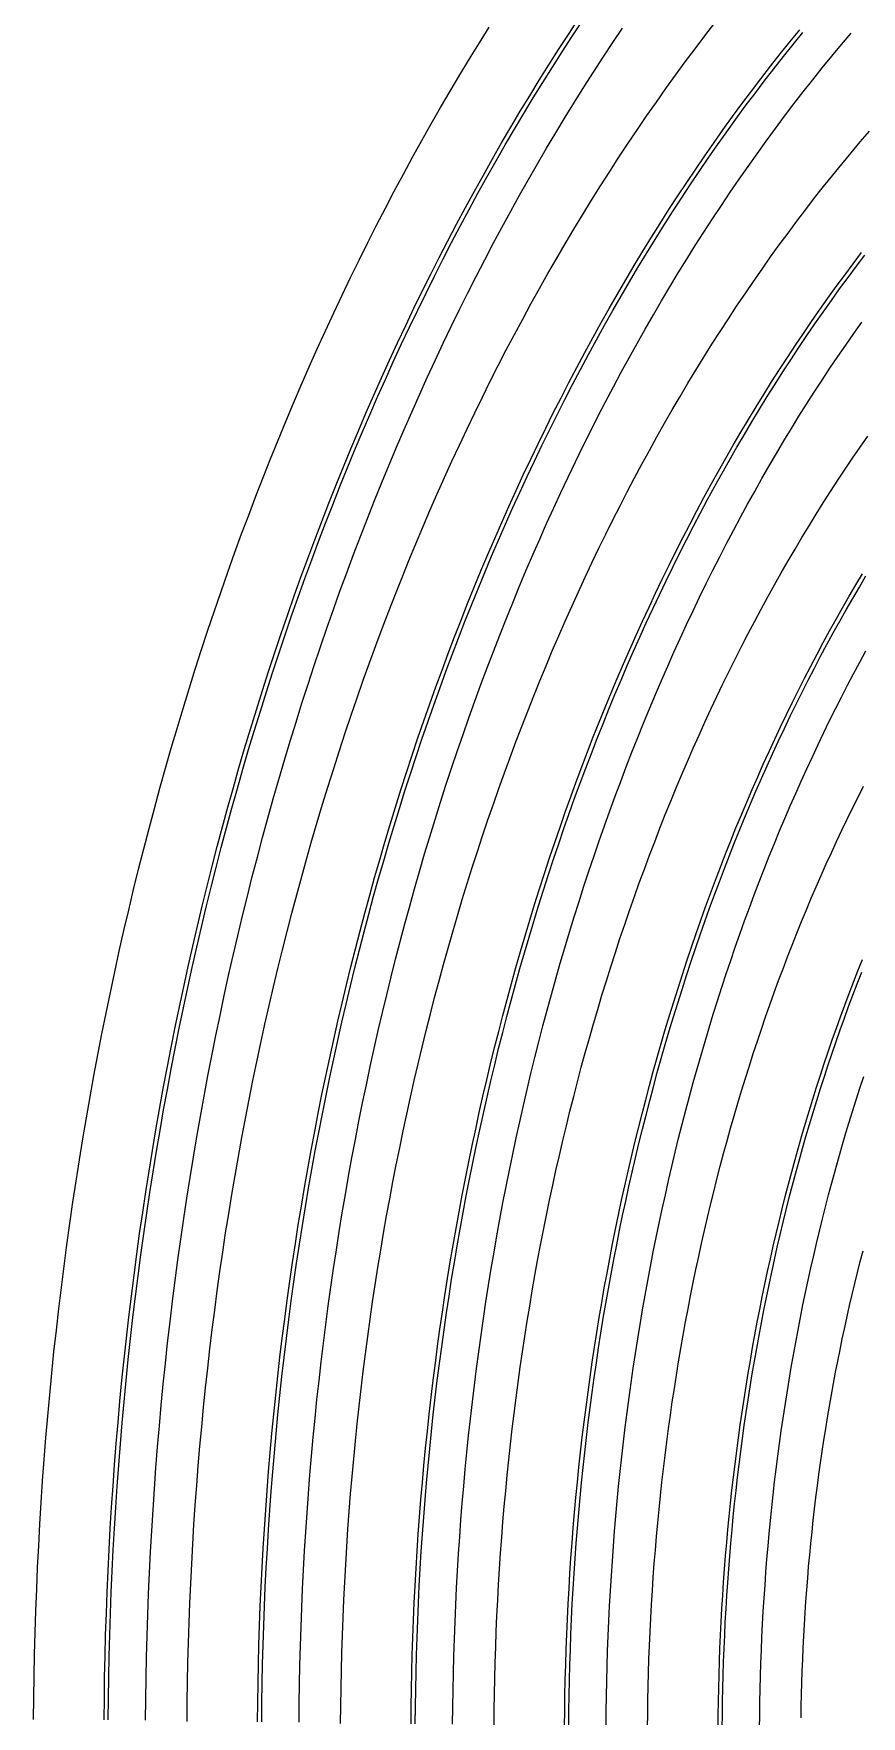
# Model space of a CAD drawing. Header units: metres. Extents: x 10 to 1210, y 10 to 2778.
# Drawn here: x 10 to 209.5, y 616 to 1021.4 of the extents above; entities that cross this region are included whole.
import ezdxf

# ---------------------------------------------------------------- set-up
doc = ezdxf.new("R2010")
doc.units = ezdxf.units.M
for name, color, linetype in [('ACIKLIK', 5, 'Continuous'), ('CAM_SABLON', 4, 'Continuous'), ('DIS_KENAR_V91_Z3', 1, 'Continuous'), ('LAMBA_T4_Z4', 3, 'Continuous')]:
    doc.layers.add(name, color=color, linetype=linetype)

msp = doc.modelspace()

# ---------------------------------------------------------------- linework, layer by layer
at = {"layer": 'ACIKLIK'}
for points in [[(37.01, 615.08), (37.06, 620.16), (37.13, 625.23), (37.24, 630.31), (37.37, 635.39), (37.53, 640.46), (37.72, 645.53), (37.95, 650.6), (38.2, 655.66), (38.48, 660.72), (38.79, 665.78), (39.13, 670.83), (39.49, 675.88), (39.89, 680.92), (40.32, 685.96), (40.78, 690.99), (41.26, 696.01), (41.78, 701.03), (42.32, 706.03), (42.89, 711.04), (43.49, 716.03), (44.13, 721.02), (44.79, 725.99), (45.47, 730.96), (46.19, 735.92), (46.94, 740.86), (47.71, 745.8), (48.52, 750.73), (49.35, 755.64), (50.21, 760.54), (51.1, 765.43), (52.02, 770.31), (52.96, 775.18), (53.93, 780.03), (54.94, 784.87), (55.97, 789.69), (57.02, 794.5), (58.11, 799.3), (59.22, 804.08), (60.36, 808.85), (61.53, 813.59), (62.73, 818.33), (63.95, 823.04), (65.2, 827.74), (66.47, 832.42), (67.78, 837.09), (69.11, 841.73), (70.47, 846.36), (71.85, 850.97), (73.26, 855.56), (74.7, 860.12), (76.16, 864.67), (77.65, 869.2), (79.16, 873.71), (80.7, 878.2), (82.27, 882.66), (83.86, 887.11), (85.48, 891.53), (87.12, 895.93), (88.79, 900.3), (90.48, 904.65), (92.2, 908.98), (93.94, 913.29), (95.7, 917.57), (97.5, 921.82), (99.31, 926.06), (101.15, 930.26), (103.01, 934.44), (104.9, 938.6), (106.8, 942.72), (108.74, 946.83), (110.69, 950.9), (112.67, 954.95), (114.67, 958.97), (116.7, 962.96), (118.74, 966.92), (120.81, 970.86), (122.9, 974.77), (125.01, 978.64), (127.15, 982.49), (129.3, 986.31), (131.48, 990.1), (133.67, 993.85), (135.89, 997.58), (138.13, 1001.28), (140.39, 1004.94), (142.67, 1008.58), (144.97, 1012.18), (147.28, 1015.75), (149.62, 1019.29), (151.98, 1022.79)], [(74.01, 614.59), (74.05, 619.19), (74.12, 623.78), (74.21, 628.37), (74.33, 632.97), (74.48, 637.55), (74.65, 642.14), (74.86, 646.73), (75.08, 651.31), (75.34, 655.88), (75.62, 660.46), (75.92, 665.03), (76.26, 669.59), (76.62, 674.16), (77, 678.71), (77.42, 683.26), (77.85, 687.81), (78.32, 692.34), (78.81, 696.87), (79.33, 701.4), (79.87, 705.92), (80.45, 710.43), (81.04, 714.93), (81.67, 719.42), (82.31, 723.9), (82.99, 728.38), (83.69, 732.84), (84.42, 737.3), (85.17, 741.74), (85.95, 746.18), (86.75, 750.6), (87.58, 755.01), (88.44, 759.42), (89.32, 763.8), (90.22, 768.18), (91.15, 772.54), (92.11, 776.89), (93.09, 781.23), (94.1, 785.55), (95.13, 789.86), (96.19, 794.16), (97.27, 798.44), (98.37, 802.7), (99.5, 806.95), (100.66, 811.18), (101.84, 815.4), (103.04, 819.6), (104.27, 823.79), (105.52, 827.95), (106.79, 832.1), (108.09, 836.23), (109.41, 840.34), (110.76, 844.44), (112.13, 848.51), (113.52, 852.57), (114.94, 856.61), (116.38, 860.62), (117.84, 864.62), (119.32, 868.6), (120.83, 872.55), (122.36, 876.49), (123.91, 880.4), (125.49, 884.29), (127.08, 888.16), (128.7, 892), (130.34, 895.83), (132, 899.63), (133.68, 903.41), (135.39, 907.16), (137.11, 910.89), (138.86, 914.6), (140.63, 918.28), (142.41, 921.94), (144.22, 925.57), (146.05, 929.17), (147.9, 932.75), (149.77, 936.31), (151.66, 939.84), (153.56, 943.34), (155.49, 946.82), (157.44, 950.26), (159.4, 953.69), (161.39, 957.08), (163.39, 960.45), (165.41, 963.78), (167.45, 967.09), (169.51, 970.37), (171.58, 973.63), (173.68, 976.85), (175.79, 980.04), (177.91, 983.21), (180.06, 986.34), (182.22, 989.45), (184.4, 992.52), (186.59, 995.56), (188.81, 998.58), (191.03, 1001.56), (193.28, 1004.51), (195.53, 1007.43), (197.81, 1010.31), (200.1, 1013.17), (202.4, 1015.99), (204.72, 1018.79), (207.05, 1021.55)], [(111.01, 614.11), (111.05, 618.22), (111.11, 622.33), (111.19, 626.44), (111.3, 630.54), (111.43, 634.65), (111.59, 638.75), (111.77, 642.85), (111.97, 646.95), (112.2, 651.05), (112.45, 655.14), (112.72, 659.23), (113.02, 663.31), (113.34, 667.39), (113.69, 671.47), (114.06, 675.54), (114.45, 679.6), (114.86, 683.66), (115.3, 687.71), (115.77, 691.76), (116.26, 695.8), (116.77, 699.84), (117.3, 703.86), (117.86, 707.88), (118.44, 711.89), (119.04, 715.89), (119.67, 719.89), (120.32, 723.87), (120.99, 727.85), (121.69, 731.81), (122.41, 735.77), (123.15, 739.72), (123.91, 743.65), (124.7, 747.58), (125.51, 751.49), (126.34, 755.39), (127.2, 759.28), (128.08, 763.16), (128.98, 767.03), (129.9, 770.88), (130.84, 774.72), (131.81, 778.55), (132.8, 782.36), (133.81, 786.16), (134.84, 789.95), (135.9, 793.72), (136.97, 797.47), (138.07, 801.21), (139.19, 804.94), (140.33, 808.64), (141.49, 812.34), (142.67, 816.01), (143.87, 819.67), (145.1, 823.32), (146.34, 826.94), (147.61, 830.55), (148.89, 834.14), (150.2, 837.71), (151.53, 841.27), (152.87, 844.8), (154.24, 848.32), (155.63, 851.81), (157.03, 855.29), (158.46, 858.75), (159.91, 862.18), (161.37, 865.6), (162.86, 869), (164.36, 872.37), (165.88, 875.73), (167.42, 879.06), (168.98, 882.37), (170.56, 885.66), (172.16, 888.92), (173.77, 892.17), (175.4, 895.39), (177.06, 898.59), (178.72, 901.76), (180.41, 904.91), (182.11, 908.04), (183.83, 911.14), (185.57, 914.22), (187.33, 917.27), (189.1, 920.3), (190.88, 923.31), (192.69, 926.29), (194.51, 929.24), (196.35, 932.17), (198.2, 935.07), (200.07, 937.95), (201.95, 940.8), (203.85, 943.62), (205.76, 946.42), (207.69, 949.19), (209.63, 951.93)], [(148.01, 613.63), (148.04, 617.25), (148.1, 620.88), (148.17, 624.5), (148.26, 628.12), (148.38, 631.74), (148.52, 635.36), (148.68, 638.98), (148.85, 642.6), (149.05, 646.21), (149.28, 649.82), (149.52, 653.43), (149.78, 657.03), (150.06, 660.63), (150.37, 664.22), (150.7, 667.81), (151.04, 671.4), (151.41, 674.98), (151.8, 678.55), (152.21, 682.12), (152.64, 685.69), (153.09, 689.25), (153.56, 692.8), (154.05, 696.34), (154.56, 699.88), (155.09, 703.41), (155.65, 706.93), (156.22, 710.45), (156.81, 713.95), (157.43, 717.45), (158.06, 720.94), (158.72, 724.42), (159.39, 727.89), (160.08, 731.35), (160.8, 734.8), (161.53, 738.24), (162.29, 741.67), (163.06, 745.09), (163.85, 748.5), (164.67, 751.9), (165.5, 755.28), (166.35, 758.66), (167.22, 762.02), (168.12, 765.37), (169.03, 768.71), (169.95, 772.03), (170.9, 775.34), (171.87, 778.64), (172.86, 781.92), (173.86, 785.19), (174.88, 788.44), (175.93, 791.68), (176.99, 794.91), (178.07, 798.12), (179.16, 801.32), (180.28, 804.49), (181.41, 807.66), (182.56, 810.81), (183.73, 813.94), (184.92, 817.05), (186.12, 820.15), (187.34, 823.23), (188.58, 826.29), (189.84, 829.34), (191.11, 832.36), (192.4, 835.37), (193.71, 838.36), (195.03, 841.34), (196.37, 844.29), (197.73, 847.22), (199.1, 850.14), (200.49, 853.03), (201.9, 855.91), (203.32, 858.77), (204.76, 861.6), (206.21, 864.42), (207.68, 867.21), (209.16, 869.98), (210.66, 872.74)], [(185.01, 613.14), (185.04, 616.28), (185.08, 619.42), (185.15, 622.56), (185.23, 625.7), (185.33, 628.84), (185.45, 631.98), (185.59, 635.11), (185.74, 638.24), (185.91, 641.37), (186.11, 644.5), (186.32, 647.62), (186.54, 650.75), (186.79, 653.86), (187.05, 656.98), (187.34, 660.09), (187.64, 663.19), (187.95, 666.3), (188.29, 669.39), (188.64, 672.49), (189.02, 675.57), (189.41, 678.66), (189.81, 681.73), (190.24, 684.8), (190.68, 687.87), (191.15, 690.92), (191.62, 693.97), (192.12, 697.02), (192.64, 700.06), (193.17, 703.09), (193.72, 706.11), (194.28, 709.12), (194.87, 712.13), (195.47, 715.12), (196.09, 718.11), (196.72, 721.09), (197.38, 724.06), (198.05, 727.02), (198.73, 729.97), (199.44, 732.92), (200.16, 735.85), (200.9, 738.77), (201.65, 741.68), (202.42, 744.58), (203.21, 747.47), (204.01, 750.34), (204.83, 753.21), (205.67, 756.06), (206.52, 758.9), (207.39, 761.73), (208.28, 764.55), (209.18, 767.35), (210.1, 770.15)]]:
    msp.add_lwpolyline(points, dxfattribs=at)
at = {"layer": 'CAM_SABLON'}
for points in [[(28.02, 615.13), (28.06, 620.26), (28.13, 625.39), (28.24, 630.52), (28.37, 635.65), (28.54, 640.77), (28.73, 645.9), (28.95, 651.02), (29.21, 656.13), (29.49, 661.25), (29.8, 666.35), (30.15, 671.46), (30.52, 676.56), (30.92, 681.65), (31.35, 686.74), (31.81, 691.82), (32.31, 696.9), (32.83, 701.97), (33.37, 707.03), (33.95, 712.09), (34.56, 717.13), (35.2, 722.17), (35.87, 727.2), (36.56, 732.22), (37.29, 737.23), (38.04, 742.23), (38.83, 747.22), (39.64, 752.2), (40.48, 757.17), (41.35, 762.13), (42.25, 767.07), (43.18, 772), (44.13, 776.92), (45.12, 781.83), (46.13, 786.72), (47.17, 791.6), (48.24, 796.46), (49.34, 801.31), (50.46, 806.15), (51.62, 810.97), (52.8, 815.77), (54.01, 820.56), (55.24, 825.33), (56.51, 830.08), (57.8, 834.82), (59.12, 839.54), (60.46, 844.24), (61.84, 848.92), (63.24, 853.58), (64.67, 858.23), (66.12, 862.85), (67.6, 867.46), (69.11, 872.04), (70.64, 876.6), (72.2, 881.15), (73.79, 885.67), (75.4, 890.17), (77.04, 894.65), (78.7, 899.1), (80.39, 903.53), (82.1, 907.94), (83.84, 912.33), (85.61, 916.69), (87.4, 921.03), (89.21, 925.34), (91.05, 929.63), (92.91, 933.9), (94.8, 938.13), (96.71, 942.35), (98.65, 946.53), (100.61, 950.69), (102.59, 954.82), (104.6, 958.93), (106.63, 963.01), (108.68, 967.06), (110.76, 971.08), (112.86, 975.08), (114.98, 979.04), (117.13, 982.98), (119.29, 986.88), (121.48, 990.76), (123.69, 994.61), (125.92, 998.43), (128.18, 1002.21), (130.45, 1005.97), (132.75, 1009.7), (135.06, 1013.39), (137.4, 1017.05), (139.76, 1020.68), (142.13, 1024.28)], [(65.01, 614.65), (65.05, 619.29), (65.12, 623.94), (65.22, 628.58), (65.34, 633.23), (65.49, 637.87), (65.66, 642.51), (65.86, 647.14), (66.09, 651.78), (66.35, 656.41), (66.63, 661.03), (66.94, 665.66), (67.28, 670.28), (67.65, 674.89), (68.04, 679.5), (68.45, 684.1), (68.9, 688.7), (69.37, 693.29), (69.87, 697.87), (70.39, 702.45), (70.94, 707.02), (71.52, 711.58), (72.12, 716.14), (72.75, 720.68), (73.41, 725.22), (74.09, 729.75), (74.8, 734.27), (75.54, 738.77), (76.3, 743.27), (77.09, 747.76), (77.9, 752.24), (78.74, 756.7), (79.61, 761.16), (80.5, 765.6), (81.42, 770.03), (82.36, 774.45), (83.33, 778.85), (84.32, 783.24), (85.34, 787.62), (86.38, 791.99), (87.45, 796.33), (88.55, 800.67), (89.67, 804.99), (90.81, 809.29), (91.98, 813.58), (93.18, 817.85), (94.4, 822.11), (95.64, 826.35), (96.91, 830.57), (98.2, 834.77), (99.52, 838.96), (100.86, 843.13), (102.22, 847.28), (103.61, 851.41), (105.02, 855.52), (106.46, 859.61), (107.91, 863.69), (109.4, 867.74), (110.9, 871.77), (112.43, 875.78), (113.98, 879.77), (115.56, 883.74), (117.15, 887.69), (118.77, 891.62), (120.42, 895.52), (122.08, 899.4), (123.77, 903.26), (125.48, 907.1), (127.21, 910.91), (128.96, 914.7), (130.73, 918.46), (132.53, 922.2), (134.34, 925.92), (136.18, 929.61), (138.04, 933.27), (139.92, 936.91), (141.82, 940.53), (143.74, 944.11), (145.68, 947.68), (147.64, 951.21), (149.61, 954.72), (151.61, 958.2), (153.63, 961.65), (155.67, 965.08), (157.73, 968.47), (159.81, 971.84), (161.9, 975.19), (164.01, 978.5), (166.15, 981.78), (168.3, 985.03), (170.47, 988.26), (172.65, 991.45), (174.86, 994.62), (177.08, 997.75), (179.32, 1000.86), (181.57, 1003.93), (183.84, 1006.97), (186.13, 1009.98), (188.44, 1012.97), (190.76, 1015.91), (193.1, 1018.83), (195.45, 1021.71)], [(102.01, 614.16), (102.05, 618.32), (102.11, 622.49), (102.19, 626.65), (102.3, 630.81), (102.44, 634.96), (102.59, 639.12), (102.78, 643.27), (102.98, 647.42), (103.21, 651.57), (103.46, 655.72), (103.74, 659.86), (104.04, 663.99), (104.37, 668.13), (104.72, 672.25), (105.09, 676.38), (105.49, 680.49), (105.91, 684.61), (106.36, 688.71), (106.83, 692.81), (107.32, 696.91), (107.84, 700.99), (108.38, 705.07), (108.95, 709.14), (109.53, 713.21), (110.15, 717.26), (110.78, 721.31), (111.44, 725.35), (112.12, 729.38), (112.83, 733.4), (113.56, 737.41), (114.31, 741.41), (115.08, 745.4), (115.88, 749.37), (116.7, 753.34), (117.55, 757.3), (118.42, 761.24), (119.31, 765.18), (120.22, 769.1), (121.15, 773), (122.11, 776.9), (123.09, 780.78), (124.09, 784.65), (125.12, 788.5), (126.17, 792.34), (127.24, 796.17), (128.33, 799.98), (129.44, 803.77), (130.58, 807.55), (131.73, 811.32), (132.91, 815.07), (134.11, 818.8), (135.33, 822.51), (136.58, 826.21), (137.84, 829.89), (139.13, 833.56), (140.43, 837.2), (141.76, 840.83), (143.11, 844.44), (144.47, 848.03), (145.86, 851.61), (147.27, 855.16), (148.7, 858.69), (150.15, 862.21), (151.62, 865.7), (153.11, 869.18), (154.62, 872.63), (156.15, 876.06), (157.7, 879.47), (159.27, 882.86), (160.85, 886.23), (162.46, 889.58), (164.09, 892.9), (165.73, 896.21), (167.39, 899.49), (169.07, 902.74), (170.77, 905.98), (172.49, 909.19), (174.23, 912.37), (175.98, 915.53), (177.75, 918.67), (179.54, 921.79), (181.34, 924.88), (183.17, 927.94), (185.01, 930.98), (186.87, 933.99), (188.74, 936.98), (190.63, 939.94), (192.54, 942.88), (194.46, 945.79), (196.4, 948.67), (198.35, 951.53), (200.33, 954.36), (202.31, 957.16), (204.31, 959.94), (206.33, 962.69), (208.36, 965.41), (210.41, 968.1)], [(139.01, 613.68), (139.04, 617.36), (139.1, 621.03), (139.17, 624.71), (139.27, 628.39), (139.39, 632.06), (139.52, 635.73), (139.69, 639.4), (139.87, 643.07), (140.07, 646.73), (140.29, 650.4), (140.54, 654.05), (140.81, 657.71), (141.09, 661.36), (141.4, 665.01), (141.73, 668.65), (142.09, 672.29), (142.46, 675.92), (142.85, 679.55), (143.27, 683.17), (143.7, 686.79), (144.16, 690.4), (144.64, 694.01), (145.14, 697.6), (145.66, 701.19), (146.2, 704.78), (146.76, 708.35), (147.34, 711.92), (147.94, 715.48), (148.57, 719.03), (149.21, 722.58), (149.88, 726.11), (150.56, 729.63), (151.27, 733.15), (151.99, 736.65), (152.74, 740.15), (153.5, 743.63), (154.29, 747.11), (155.1, 750.57), (155.92, 754.02), (156.77, 757.46), (157.63, 760.89), (158.52, 764.31), (159.43, 767.71), (160.35, 771.1), (161.29, 774.48), (162.26, 777.85), (163.24, 781.2), (164.24, 784.54), (165.27, 787.86), (166.31, 791.17), (167.37, 794.47), (168.45, 797.75), (169.54, 801.02), (170.66, 804.27), (171.79, 807.5), (172.95, 810.72), (174.12, 813.93), (175.31, 817.11), (176.52, 820.28), (177.74, 823.44), (178.99, 826.58), (180.25, 829.7), (181.53, 832.8), (182.83, 835.88), (184.14, 838.95), (185.48, 842), (186.83, 845.03), (188.19, 848.04), (189.58, 851.03), (190.98, 854), (192.39, 856.96), (193.83, 859.89), (195.28, 862.81), (196.75, 865.7), (198.23, 868.57), (199.73, 871.43), (201.24, 874.26), (202.78, 877.07), (204.32, 879.86), (205.89, 882.63), (207.46, 885.38), (209.06, 888.1), (210.66, 890.8)], [(176.01, 613.19), (176.04, 616.39), (176.08, 619.58), (176.15, 622.77), (176.23, 625.96), (176.34, 629.15), (176.46, 632.34), (176.6, 635.53), (176.75, 638.71), (176.93, 641.9), (177.12, 645.08), (177.34, 648.25), (177.57, 651.43), (177.82, 654.6), (178.09, 657.76), (178.37, 660.93), (178.68, 664.09), (179, 667.24), (179.35, 670.39), (179.71, 673.54), (180.08, 676.68), (180.48, 679.81), (180.9, 682.94), (181.33, 686.06), (181.78, 689.18), (182.25, 692.29), (182.74, 695.4), (183.24, 698.49), (183.77, 701.59), (184.31, 704.67), (184.87, 707.74), (185.44, 710.81), (186.04, 713.87), (186.65, 716.92), (187.28, 719.96), (187.93, 723), (188.59, 726.02), (189.27, 729.04), (189.97, 732.04), (190.69, 735.04), (191.42, 738.02), (192.18, 741), (192.95, 743.97), (193.73, 746.92), (194.53, 749.86), (195.35, 752.79), (196.19, 755.72), (197.04, 758.62), (197.91, 761.52), (198.8, 764.41), (199.7, 767.28), (200.62, 770.14), (201.56, 772.98), (202.51, 775.82), (203.48, 778.64), (204.46, 781.45), (205.46, 784.24), (206.48, 787.02), (207.51, 789.78), (208.56, 792.53), (209.62, 795.27)]]:
    msp.add_lwpolyline(points, dxfattribs=at)
at = {"layer": 'DIS_KENAR_V91_Z3'}
for points in [[(10.02, 615.24), (10.06, 620.47), (10.14, 625.71), (10.24, 630.94), (10.38, 636.17), (10.55, 641.4), (10.75, 646.63), (10.97, 651.85), (11.23, 657.08), (11.52, 662.29), (11.84, 667.51), (12.19, 672.72), (12.57, 677.92), (12.98, 683.12), (13.42, 688.32), (13.89, 693.5), (14.39, 698.69), (14.92, 703.86), (15.49, 709.03), (16.08, 714.19), (16.7, 719.34), (17.35, 724.49), (18.03, 729.62), (18.74, 734.75), (19.48, 739.86), (20.25, 744.97), (21.05, 750.07), (21.88, 755.15), (22.74, 760.23), (23.63, 765.29), (24.55, 770.34), (25.5, 775.38), (26.47, 780.41), (27.48, 785.42), (28.51, 790.42), (29.58, 795.41), (30.67, 800.38), (31.79, 805.34), (32.94, 810.28), (34.12, 815.21), (35.33, 820.12), (36.57, 825.02), (37.83, 829.9), (39.13, 834.76), (40.45, 839.61), (41.8, 844.44), (43.18, 849.25), (44.58, 854.04), (46.02, 858.82), (47.48, 863.57), (48.97, 868.31), (50.48, 873.02), (52.03, 877.72), (53.6, 882.39), (55.2, 887.05), (56.82, 891.68), (58.47, 896.3), (60.15, 900.89), (61.86, 905.45), (63.59, 910), (65.35, 914.52), (67.13, 919.02), (68.94, 923.5), (70.78, 927.95), (72.64, 932.38), (74.53, 936.78), (76.45, 941.16), (78.38, 945.52), (80.35, 949.84), (82.34, 954.15), (84.35, 958.42), (86.39, 962.67), (88.46, 966.89), (90.55, 971.09), (92.66, 975.26), (94.8, 979.4), (96.96, 983.51), (99.14, 987.59), (101.35, 991.65), (103.58, 995.67), (105.84, 999.67), (108.12, 1003.64), (110.42, 1007.57), (112.74, 1011.48), (115.09, 1015.35), (117.46, 1019.2), (119.85, 1023.01)], [(47.01, 614.75), (47.06, 619.5), (47.12, 624.25), (47.22, 629), (47.35, 633.75), (47.5, 638.5), (47.68, 643.24), (47.88, 647.98), (48.12, 652.72), (48.38, 657.46), (48.67, 662.19), (48.99, 666.92), (49.33, 671.64), (49.71, 676.36), (50.11, 681.07), (50.53, 685.78), (50.99, 690.48), (51.47, 695.18), (51.98, 699.87), (52.51, 704.55), (53.08, 709.23), (53.67, 713.9), (54.29, 718.56), (54.93, 723.21), (55.6, 727.85), (56.3, 732.49), (57.03, 737.11), (57.78, 741.73), (58.56, 746.33), (59.37, 750.93), (60.2, 755.51), (61.06, 760.08), (61.95, 764.65), (62.86, 769.2), (63.8, 773.73), (64.77, 778.26), (65.76, 782.77), (66.78, 787.27), (67.82, 791.76), (68.89, 796.23), (69.99, 800.69), (71.11, 805.13), (72.26, 809.56), (73.43, 813.97), (74.63, 818.37), (75.86, 822.75), (77.11, 827.12), (78.38, 831.47), (79.68, 835.8), (81.01, 840.12), (82.36, 844.41), (83.74, 848.69), (85.14, 852.95), (86.56, 857.2), (88.02, 861.42), (89.49, 865.63), (90.99, 869.81), (92.51, 873.98), (94.06, 878.12), (95.63, 882.25), (97.23, 886.35), (98.85, 890.44), (100.49, 894.5), (102.16, 898.54), (103.85, 902.56), (105.56, 906.56), (107.3, 910.53), (109.06, 914.48), (110.84, 918.41), (112.65, 922.31), (114.48, 926.19), (116.33, 930.05), (118.2, 933.88), (120.1, 937.69), (122.01, 941.47), (123.95, 945.23), (125.91, 948.96), (127.9, 952.66), (129.9, 956.34), (131.93, 960), (133.97, 963.62), (136.04, 967.22), (138.13, 970.8), (140.24, 974.34), (142.37, 977.86), (144.52, 981.35), (146.69, 984.81), (148.88, 988.24), (151.09, 991.64), (153.32, 995.02), (155.57, 998.36), (157.84, 1001.68), (160.13, 1004.97), (162.43, 1008.22), (164.76, 1011.45), (167.11, 1014.64), (169.47, 1017.81), (171.85, 1020.94), (174.25, 1024.04)], [(84.01, 614.27), (84.05, 618.53), (84.11, 622.8), (84.2, 627.07), (84.31, 631.33), (84.45, 635.59), (84.61, 639.85), (84.79, 644.11), (85.01, 648.37), (85.24, 652.62), (85.5, 656.87), (85.79, 661.11), (86.1, 665.36), (86.43, 669.59), (86.79, 673.83), (87.17, 678.06), (87.58, 682.28), (88.01, 686.5), (88.47, 690.71), (88.95, 694.91), (89.46, 699.11), (89.99, 703.31), (90.54, 707.49), (91.12, 711.67), (91.73, 715.84), (92.36, 720), (93.01, 724.15), (93.68, 728.3), (94.38, 732.44), (95.11, 736.56), (95.86, 740.68), (96.63, 744.79), (97.43, 748.88), (98.25, 752.97), (99.09, 757.04), (99.96, 761.11), (100.85, 765.16), (101.76, 769.2), (102.7, 773.23), (103.66, 777.25), (104.65, 781.25), (105.65, 785.24), (106.68, 789.22), (107.74, 793.18), (108.82, 797.13), (109.92, 801.07), (111.04, 804.99), (112.18, 808.89), (113.35, 812.78), (114.54, 816.66), (115.76, 820.52), (116.99, 824.36), (118.25, 828.19), (119.53, 832), (120.83, 835.79), (122.16, 839.57), (123.51, 843.33), (124.87, 847.07), (126.26, 850.79), (127.68, 854.5), (129.11, 858.19), (130.56, 861.85), (132.04, 865.5), (133.54, 869.13), (135.05, 872.74), (136.59, 876.33), (138.15, 879.9), (139.73, 883.45), (141.34, 886.97), (142.96, 890.48), (144.6, 893.96), (146.26, 897.43), (147.94, 900.87), (149.65, 904.29), (151.37, 907.68), (153.11, 911.06), (154.87, 914.41), (156.65, 917.74), (158.45, 921.04), (160.27, 924.32), (162.11, 927.58), (163.96, 930.81), (165.84, 934.02), (167.74, 937.2), (169.65, 940.36), (171.58, 943.5), (173.53, 946.6), (175.5, 949.69), (177.48, 952.74), (179.48, 955.77), (181.5, 958.78), (183.54, 961.76), (185.6, 964.71), (187.67, 967.63), (189.76, 970.53), (191.86, 973.4), (193.99, 976.24), (196.13, 979.05), (198.28, 981.84), (200.45, 984.6), (202.64, 987.32), (204.84, 990.02), (207.06, 992.69), (209.29, 995.34), (211.54, 997.95)], [(121.01, 613.78), (121.04, 617.57), (121.1, 621.35), (121.18, 625.13), (121.28, 628.91), (121.4, 632.69), (121.54, 636.46), (121.7, 640.24), (121.89, 644.01), (122.1, 647.78), (122.33, 651.55), (122.58, 655.31), (122.86, 659.07), (123.15, 662.83), (123.47, 666.58), (123.81, 670.33), (124.17, 674.08), (124.56, 677.81), (124.96, 681.55), (125.39, 685.28), (125.84, 689), (126.31, 692.72), (126.8, 696.43), (127.32, 700.13), (127.85, 703.83), (128.41, 707.52), (128.99, 711.2), (129.59, 714.87), (130.21, 718.54), (130.85, 722.2), (131.51, 725.85), (132.2, 729.49), (132.9, 733.12), (133.63, 736.74), (134.38, 740.36), (135.15, 743.96), (135.93, 747.55), (136.75, 751.13), (137.58, 754.71), (138.43, 758.27), (139.3, 761.81), (140.2, 765.35), (141.11, 768.88), (142.04, 772.39), (143, 775.89), (143.97, 779.38), (144.97, 782.86), (145.99, 786.32), (147.02, 789.77), (148.08, 793.2), (149.15, 796.63), (150.25, 800.03), (151.36, 803.43), (152.5, 806.8), (153.65, 810.17), (154.83, 813.52), (156.02, 816.85), (157.24, 820.16), (158.47, 823.47), (159.72, 826.75), (160.99, 830.02), (162.28, 833.27), (163.59, 836.5), (164.91, 839.72), (166.26, 842.92), (167.62, 846.1), (169.01, 849.26), (170.41, 852.41), (171.83, 855.54), (173.27, 858.64), (174.72, 861.73), (176.19, 864.8), (177.69, 867.86), (179.19, 870.89), (180.72, 873.9), (182.27, 876.89), (183.83, 879.86), (185.41, 882.81), (187, 885.74), (188.61, 888.65), (190.24, 891.54), (191.89, 894.4), (193.55, 897.25), (195.23, 900.07), (196.93, 902.87), (198.64, 905.65), (200.37, 908.4), (202.11, 911.13), (203.87, 913.84), (205.65, 916.53), (207.44, 919.19), (209.24, 921.83), (211.07, 924.45)], [(158.01, 613.3), (158.04, 616.6), (158.09, 619.89), (158.15, 623.19), (158.24, 626.49), (158.35, 629.78), (158.47, 633.08), (158.61, 636.37), (158.78, 639.66), (158.96, 642.94), (159.16, 646.23), (159.38, 649.51), (159.62, 652.79), (159.88, 656.07), (160.16, 659.34), (160.45, 662.61), (160.77, 665.87), (161.1, 669.13), (161.46, 672.39), (161.83, 675.64), (162.22, 678.88), (162.63, 682.13), (163.06, 685.36), (163.51, 688.59), (163.97, 691.81), (164.46, 695.03), (164.96, 698.24), (165.49, 701.45), (166.03, 704.64), (166.59, 707.83), (167.17, 711.02), (167.76, 714.19), (168.38, 717.36), (169.01, 720.52), (169.66, 723.67), (170.33, 726.81), (171.02, 729.94), (171.73, 733.06), (172.46, 736.18), (173.2, 739.28), (173.96, 742.38), (174.74, 745.46), (175.54, 748.54), (176.35, 751.6), (177.18, 754.65), (178.03, 757.7), (178.9, 760.73), (179.79, 763.75), (180.69, 766.75), (181.61, 769.75), (182.55, 772.73), (183.5, 775.7), (184.48, 778.66), (185.47, 781.61), (186.47, 784.54), (187.5, 787.46), (188.54, 790.37), (189.6, 793.26), (190.67, 796.14), (191.76, 799), (192.87, 801.85), (193.99, 804.68), (195.14, 807.5), (196.29, 810.31), (197.47, 813.1), (198.66, 815.87), (199.86, 818.63), (201.08, 821.37), (202.32, 824.1), (203.57, 826.81), (204.84, 829.51), (206.13, 832.18), (207.43, 834.84), (208.74, 837.49), (210.08, 840.11)], [(195.03, 615.63), (195.07, 618.44), (195.13, 621.26), (195.21, 624.07), (195.3, 626.88), (195.4, 629.69), (195.52, 632.5), (195.66, 635.3), (195.82, 638.11), (195.99, 640.91), (196.18, 643.71), (196.38, 646.51), (196.6, 649.3), (196.84, 652.09), (197.09, 654.88), (197.36, 657.67), (197.65, 660.45), (197.95, 663.23), (198.27, 666), (198.6, 668.77), (198.95, 671.54), (199.32, 674.3), (199.7, 677.05), (200.1, 679.8), (200.51, 682.55), (200.94, 685.29), (201.39, 688.02), (201.85, 690.75), (202.33, 693.47), (202.82, 696.18), (203.33, 698.89), (203.85, 701.59), (204.4, 704.29), (204.95, 706.98), (205.52, 709.66), (206.11, 712.33), (206.71, 715), (207.33, 717.65), (207.97, 720.3), (208.62, 722.94), (209.28, 725.57), (209.96, 728.2)]]:
    msp.add_lwpolyline(points, dxfattribs=at)
at = {"layer": 'LAMBA_T4_Z4'}
for points in [[(27.02, 615.14), (27.06, 620.27), (27.13, 625.41), (27.24, 630.54), (27.37, 635.68), (27.54, 640.81), (27.73, 645.94), (27.96, 651.06), (28.21, 656.18), (28.49, 661.3), (28.81, 666.42), (29.15, 671.53), (29.52, 676.63), (29.92, 681.73), (30.36, 686.83), (30.82, 691.92), (31.31, 697), (31.83, 702.08), (32.38, 707.14), (32.96, 712.2), (33.57, 717.26), (34.21, 722.3), (34.88, 727.34), (35.57, 732.36), (36.3, 737.38), (37.05, 742.38), (37.84, 747.38), (38.65, 752.37), (39.49, 757.34), (40.36, 762.3), (41.26, 767.25), (42.19, 772.19), (43.15, 777.12), (44.14, 782.03), (45.15, 786.93), (46.19, 791.81), (47.26, 796.68), (48.36, 801.54), (49.49, 806.38), (50.64, 811.2), (51.83, 816.01), (53.04, 820.81), (54.28, 825.58), (55.54, 830.34), (56.83, 835.08), (58.16, 839.81), (59.5, 844.52), (60.88, 849.2), (62.28, 853.87), (63.71, 858.52), (65.17, 863.16), (66.65, 867.77), (68.16, 872.36), (69.69, 876.93), (71.26, 881.48), (72.84, 886), (74.46, 890.51), (76.1, 894.99), (77.76, 899.45), (79.46, 903.89), (81.17, 908.31), (82.91, 912.7), (84.68, 917.07), (86.47, 921.41), (88.29, 925.73), (90.13, 930.03), (92, 934.3), (93.89, 938.54), (95.8, 942.76), (97.74, 946.95), (99.71, 951.12), (101.69, 955.26), (103.7, 959.37), (105.74, 963.46), (107.79, 967.51), (109.87, 971.54), (111.98, 975.54), (114.1, 979.52), (116.25, 983.46), (118.42, 987.37), (120.61, 991.26), (122.82, 995.11), (125.06, 998.94), (127.32, 1002.73), (129.6, 1006.49), (131.9, 1010.22), (134.22, 1013.92), (136.56, 1017.59), (138.92, 1021.23), (141.3, 1024.83)], [(64.01, 614.65), (64.05, 619.31), (64.12, 623.96), (64.22, 628.61), (64.34, 633.26), (64.49, 637.9), (64.66, 642.55), (64.87, 647.19), (65.1, 651.83), (65.35, 656.47), (65.64, 661.1), (65.95, 665.73), (66.28, 670.35), (66.65, 674.97), (67.04, 679.59), (67.46, 684.19), (67.9, 688.8), (68.38, 693.39), (68.87, 697.98), (69.4, 702.57), (69.95, 707.14), (70.53, 711.71), (71.13, 716.27), (71.76, 720.82), (72.42, 725.37), (73.11, 729.9), (73.82, 734.42), (74.55, 738.94), (75.32, 743.44), (76.1, 747.94), (76.92, 752.42), (77.76, 756.89), (78.63, 761.35), (79.52, 765.8), (80.44, 770.24), (81.38, 774.66), (82.35, 779.07), (83.35, 783.47), (84.37, 787.85), (85.41, 792.22), (86.48, 796.58), (87.58, 800.92), (88.7, 805.24), (89.85, 809.55), (91.02, 813.85), (92.21, 818.12), (93.44, 822.39), (94.68, 826.63), (95.95, 830.86), (97.24, 835.07), (98.56, 839.26), (99.9, 843.44), (101.27, 847.59), (102.66, 851.73), (104.08, 855.85), (105.51, 859.95), (106.97, 864.03), (108.46, 868.09), (109.97, 872.12), (111.5, 876.14), (113.05, 880.14), (114.63, 884.12), (116.23, 888.07), (117.85, 892), (119.5, 895.91), (121.16, 899.8), (122.85, 903.67), (124.56, 907.51), (126.3, 911.33), (128.05, 915.12), (129.83, 918.89), (131.63, 922.64), (133.45, 926.36), (135.29, 930.06), (137.15, 933.73), (139.03, 937.37), (140.93, 940.99), (142.86, 944.59), (144.8, 948.16), (146.76, 951.7), (148.75, 955.21), (150.75, 958.7), (152.77, 962.16), (154.81, 965.59), (156.88, 969), (158.96, 972.37), (161.06, 975.72), (163.17, 979.04), (165.31, 982.33), (167.47, 985.59), (169.64, 988.82), (171.83, 992.02), (174.04, 995.19), (176.26, 998.33), (178.51, 1001.45), (180.77, 1004.53), (183.05, 1007.58), (185.34, 1010.59), (187.65, 1013.58), (189.98, 1016.54), (192.32, 1019.46), (194.68, 1022.35)], [(101.01, 614.17), (101.05, 618.34), (101.11, 622.5), (101.19, 626.67), (101.3, 630.84), (101.44, 635), (101.59, 639.16), (101.78, 643.32), (101.98, 647.48), (102.21, 651.63), (102.47, 655.78), (102.74, 659.93), (103.05, 664.07), (103.37, 668.21), (103.72, 672.34), (104.1, 676.47), (104.5, 680.59), (104.92, 684.71), (105.37, 688.82), (105.84, 692.93), (106.33, 697.03), (106.85, 701.12), (107.39, 705.21), (107.96, 709.28), (108.55, 713.35), (109.16, 717.41), (109.79, 721.47), (110.45, 725.51), (111.14, 729.55), (111.84, 733.57), (112.57, 737.59), (113.33, 741.59), (114.1, 745.59), (114.9, 749.57), (115.73, 753.55), (116.57, 757.51), (117.44, 761.46), (118.33, 765.4), (119.24, 769.33), (120.18, 773.24), (121.14, 777.14), (122.12, 781.03), (123.13, 784.9), (124.15, 788.76), (125.2, 792.61), (126.27, 796.44), (127.37, 800.25), (128.48, 804.06), (129.62, 807.84), (130.78, 811.61), (131.96, 815.37), (133.16, 819.11), (134.38, 822.83), (135.63, 826.53), (136.9, 830.22), (138.18, 833.89), (139.49, 837.54), (140.82, 841.18), (142.17, 844.8), (143.54, 848.39), (144.93, 851.97), (146.34, 855.53), (147.78, 859.07), (149.23, 862.59), (150.7, 866.09), (152.19, 869.57), (153.71, 873.03), (155.24, 876.47), (156.79, 879.89), (158.36, 883.29), (159.95, 886.66), (161.56, 890.02), (163.19, 893.35), (164.84, 896.66), (166.5, 899.94), (168.19, 903.2), (169.89, 906.44), (171.61, 909.66), (173.35, 912.85), (175.11, 916.02), (176.88, 919.17), (178.67, 922.29), (180.48, 925.38), (182.31, 928.46), (184.16, 931.5), (186.02, 934.52), (187.89, 937.52), (189.79, 940.49), (191.7, 943.43), (193.63, 946.34), (195.57, 949.23), (197.53, 952.1), (199.51, 954.94), (201.5, 957.74), (203.5, 960.53), (205.53, 963.28), (207.56, 966.01), (209.61, 968.71)], [(138.01, 613.68), (138.04, 617.37), (138.1, 621.05), (138.17, 624.73), (138.27, 628.41), (138.39, 632.09), (138.53, 635.77), (138.69, 639.45), (138.87, 643.12), (139.07, 646.79), (139.3, 650.46), (139.54, 654.12), (139.81, 657.79), (140.1, 661.44), (140.41, 665.1), (140.74, 668.75), (141.09, 672.39), (141.46, 676.03), (141.86, 679.66), (142.27, 683.29), (142.71, 686.91), (143.17, 690.53), (143.65, 694.14), (144.15, 697.74), (144.67, 701.34), (145.21, 704.93), (145.77, 708.51), (146.36, 712.09), (146.96, 715.65), (147.58, 719.21), (148.23, 722.76), (148.89, 726.3), (149.58, 729.83), (150.29, 733.35), (151.01, 736.86), (151.76, 740.36), (152.53, 743.85), (153.31, 747.33), (154.12, 750.8), (154.95, 754.26), (155.8, 757.7), (156.67, 761.14), (157.55, 764.56), (158.46, 767.97), (159.39, 771.37), (160.33, 774.75), (161.3, 778.12), (162.28, 781.48), (163.29, 784.83), (164.31, 788.16), (165.35, 791.47), (166.42, 794.78), (167.5, 798.06), (168.6, 801.34), (169.71, 804.59), (170.85, 807.84), (172.01, 811.06), (173.18, 814.27), (174.37, 817.47), (175.58, 820.64), (176.81, 823.8), (178.06, 826.95), (179.32, 830.07), (180.61, 833.18), (181.91, 836.27), (183.23, 839.35), (184.56, 842.4), (185.91, 845.44), (187.28, 848.46), (188.67, 851.45), (190.07, 854.43), (191.49, 857.39), (192.93, 860.33), (194.39, 863.25), (195.86, 866.16), (197.34, 869.04), (198.85, 871.9), (200.36, 874.73), (201.9, 877.55), (203.45, 880.35), (205.02, 883.12), (206.6, 885.88), (208.2, 888.61), (209.81, 891.32)], [(175.01, 613.2), (175.04, 616.4), (175.08, 619.6), (175.15, 622.8), (175.23, 625.99), (175.34, 629.19), (175.46, 632.38), (175.6, 635.58), (175.75, 638.77), (175.93, 641.95), (176.13, 645.14), (176.34, 648.32), (176.57, 651.5), (176.82, 654.68), (177.09, 657.85), (177.38, 661.02), (177.69, 664.19), (178.01, 667.35), (178.35, 670.5), (178.71, 673.65), (179.09, 676.8), (179.49, 679.94), (179.91, 683.08), (180.34, 686.21), (180.79, 689.33), (181.26, 692.45), (181.75, 695.56), (182.26, 698.66), (182.78, 701.75), (183.32, 704.84), (183.88, 707.93), (184.46, 711), (185.06, 714.06), (185.67, 717.12), (186.3, 720.17), (186.95, 723.21), (187.62, 726.24), (188.3, 729.26), (189, 732.27), (189.72, 735.27), (190.45, 738.27), (191.21, 741.25), (191.98, 744.22), (192.77, 747.18), (193.57, 750.13), (194.39, 753.07), (195.23, 755.99), (196.08, 758.91), (196.96, 761.81), (197.84, 764.7), (198.75, 767.58), (199.67, 770.45), (200.61, 773.3), (201.56, 776.14), (202.53, 778.97), (203.52, 781.78), (204.52, 784.58), (205.54, 787.36), (206.58, 790.14), (207.63, 792.89), (208.69, 795.63), (209.78, 798.36)]]:
    msp.add_lwpolyline(points, dxfattribs=at)

doc.saveas('drawing.dxf')
